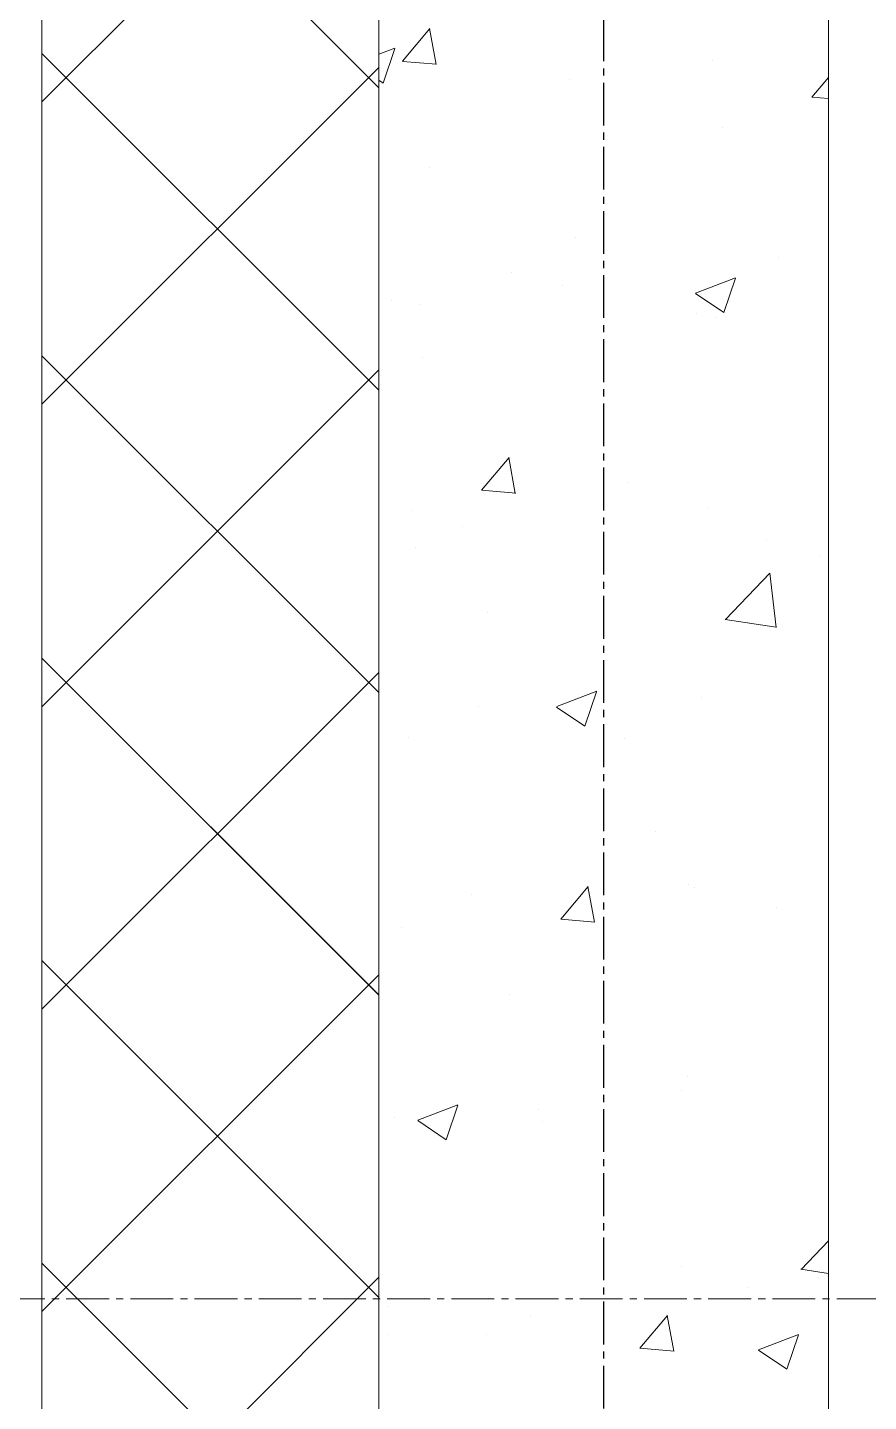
# Model space of a CAD drawing. Header units: millimetres. Extents: x 470010 to 1231400, y -134005 to 421770.
# Drawn here: x 806266 to 806641, y 165567 to 166180 of the extents above; entities that cross this region are included whole.
import ezdxf
from ezdxf.enums import TextEntityAlignment as Align

# ---------------------------------------------------------------- set-up
doc = ezdxf.new("R2010")
doc.units = ezdxf.units.MM
doc.linetypes.add('CENTER2', pattern=[28.575, 19.05, -3.175, 3.175, -3.175])
doc.layers.get('Defpoints').update_dxf_attribs({"color": 140})
for name, color, linetype, lineweight in [('АР_Стены ПЕНОблок', 52, 'Continuous', 20), ('АР_Тонкая', 254, 'Continuous', 5), ('АР_Утеплитель', 31, 'Continuous', 0), ('АР_Штриховка', 8, 'Continuous', 0)]:
    doc.layers.add(name, color=color, linetype=linetype, lineweight=lineweight)
doc.layers.add('РД_Оси_100', color=7, linetype='Continuous', lineweight=0, true_color=0x525252)
doc.styles.add('style1', font='ARIALN.TTF')

# ---------------------------------------------------------------- blocks, each defined once
blk = doc.blocks.new('СОШ_2200_АР_ОСИ_М100_28.05.24')
at = {"layer": 'РД_Оси_100', "color": 251, "linetype": 'CENTER2', "true_color": 0x636466}
for p, q in [((0, -6155), (0, 139938.679)), ((29555, 42900), (-5954.958, 42900))]:
    blk.add_line(p, q, dxfattribs=at)
blk = doc.blocks.new('A$C9108343f')
at = {"layer": 'АР_Стены ПЕНОблок', "color": 18, "linetype": 'Continuous', "lineweight": 20, "true_color": 0x000000}
for p, q in [((140704.09, 313879.49), (140704.09, 237679.49)), ((140904.09, 237679.49), (140904.09, 313879.49))]:
    blk.add_line(p, q, dxfattribs=at)
at = {"layer": 'АР_Тонкая', "color": 18, "linetype": 'Continuous', "lineweight": 5, "true_color": 0x000000}
blk.add_line((140554.09, 237679.49), (140554.09, 313879.49), dxfattribs=at)
at = {"layer": 'АР_Утеплитель', "color": 18, "linetype": 'Continuous', "lineweight": 0, "true_color": 0x000000}
for p, q in [((140554.09, 313879.49), (140554.09, 237679.49)), ((140704.09, 237679.49), (140704.09, 313879.49))]:
    blk.add_line(p, q, dxfattribs=at)
at = {"layer": 'АР_Штриховка', "color": 18, "linetype": 'Continuous', "lineweight": 0, "true_color": 0x000000}
for p, q in [((140704.09, 266518.93), (140554.09, 266668.93)), ((140554.09, 266512.64), (140704.09, 266662.64)), ((140714.52, 266530.69), (140726.77, 266545.28)), ((140729.52, 266529.32), (140726.58, 266545.24)), ((140704.09, 266533.82), (140711.2, 266536.55)), ((140705.97, 266521), (140711.12, 266536.35)), ((140704.09, 266384.22), (140554.09, 266534.22)), ((140714.52, 266530.68), (140729.7, 266529.35)), ((140852.45, 266531), (140852.45, 266531)), ((140554.09, 266377.94), (140704.09, 266527.94)), ((140896.71, 266514.75), (140904.09, 266523.55)), ((140704.09, 266522.27), (140705.96, 266521.01)), ((140788.86, 266522.63), (140788.86, 266522.63)), ((140896.71, 266514.74), (140904.09, 266514.1)), ((140857.05, 266501.11), (140857.05, 266501.11)), ((140726.64, 266483.23), (140726.64, 266483.23)), ((140791.68, 266452.39), (140791.68, 266452.39)), ((140881.83, 266443.48), (140881.83, 266443.48)), ((140762.99, 266436.59), (140762.99, 266436.59)), ((140845.03, 266427.46), (140862.82, 266434.29)), ((140857.59, 266418.74), (140862.74, 266434.09)), ((140785.63, 266430.82), (140785.63, 266430.82)), ((140844.94, 266427.26), (140857.58, 266418.74)), ((140709.64, 266424), (140709.64, 266424)), ((140722.04, 266422.44), (140722.04, 266422.44)), ((140845.23, 266418.27), (140845.23, 266418.27)), ((140853.96, 266416.56), (140853.96, 266416.56)), ((140704.09, 266249.52), (140554.09, 266399.52)), ((140723.55, 266398.67), (140723.55, 266398.67)), ((140554.09, 266243.23), (140704.09, 266393.23)), ((140749.77, 266339.63), (140762.01, 266354.23)), ((140764.76, 266338.26), (140761.83, 266354.18)), ((140749.77, 266339.62), (140764.95, 266338.3)), ((140815.01, 266343.3), (140815.01, 266343.3)), ((140718.81, 266330.64), (140718.81, 266330.64)), ((140850.87, 266332), (140850.87, 266332)), ((140741.15, 266323.28), (140741.15, 266323.28)), ((140876.74, 266317.55), (140876.74, 266317.55)), ((140720.46, 266314.12), (140720.46, 266314.12)), ((140900.63, 266310.47), (140900.63, 266310.47)), ((140858.25, 266282.06), (140878.03, 266302.68)), ((140880.81, 266278.55), (140878.01, 266302.68)), ((140752.5, 266285.04), (140752.5, 266285.04)), ((140858.23, 266282.11), (140880.82, 266278.6)), ((140704.09, 266114.81), (140554.09, 266264.81)), ((140554.09, 266108.53), (140704.09, 266258.53)), ((140783.23, 266243.27), (140801.01, 266250.1)), ((140795.78, 266234.55), (140800.93, 266249.9)), ((140748.19, 266243.12), (140748.19, 266243.12)), ((140783.14, 266243.08), (140795.78, 266234.55)), ((140847.78, 266247.45), (140847.78, 266247.45)), ((140717.37, 266229.56), (140717.37, 266229.56)), ((140813.36, 266229.27), (140813.36, 266229.27)), ((140827.27, 266187.76), (140827.27, 266187.76)), ((140785.01, 266148.58), (140797.26, 266163.17)), ((140800.01, 266147.21), (140797.07, 266163.13)), ((140841.78, 266164.06), (140841.78, 266164.06)), ((140844.7, 266162.89), (140844.7, 266162.89)), ((140745.24, 266159.37), (140745.24, 266159.37)), ((140880.83, 266153.64), (140880.83, 266153.64)), ((140714.28, 266145.01), (140714.28, 266145.01)), ((140785.01, 266148.57), (140800.19, 266147.24)), ((140704.09, 265980.11), (140554.09, 266130.11)), ((140554.09, 265973.82), (140704.09, 266123.82)), ((140762.24, 266114.96), (140762.24, 266114.96)), ((140841.61, 266078.34), (140841.61, 266078.34)), ((140838.55, 266072.25), (140838.55, 266072.25)), ((140721.43, 266059.08), (140739.21, 266065.91)), ((140733.98, 266050.36), (140739.13, 266065.71)), ((140711.19, 266060.45), (140711.19, 266060.45)), ((140721.34, 266058.89), (140733.97, 266050.37)), ((140774.96, 266063.88), (140774.96, 266063.88)), ((140776.74, 266058.65), (140776.74, 266058.65)), ((140891.93, 265992.59), (140904.09, 266005.27)), ((140704.09, 265845.41), (140554.09, 265995.41)), ((140838.52, 265993.78), (140838.52, 265993.78)), ((140891.9, 265992.64), (140904.09, 265990.75)), ((140554.09, 265839.12), (140704.09, 265989.12)), ((140867.93, 265984.73), (140867.93, 265984.73)), ((140899.88, 265988.83), (140899.88, 265988.83)), ((140708.11, 265975.9), (140708.11, 265975.9)), ((140771.73, 265972.07), (140771.73, 265972.07)), ((140820.25, 265957.52), (140832.5, 265972.11)), ((140835.25, 265956.15), (140832.31, 265972.07)), ((140708.14, 265963.7), (140708.14, 265963.7)), ((140751.75, 265963.4), (140751.75, 265963.4)), ((140873.04, 265956.82), (140890.83, 265963.64)), ((140885.6, 265948.1), (140890.75, 265963.45)), ((140820.25, 265957.51), (140835.44, 265956.18)), ((140872.95, 265956.62), (140885.59, 265948.1))]:
    blk.add_line(p, q, dxfattribs=at)
at = {"layer": 'РД_Оси_100'}
blk.add_blockref('СОШ_2200_АР_ОСИ_М100_28.05.24', (140804.09, 223079.49), dxfattribs=at)
at = {"layer": 'Defpoints', "color": 18, "true_color": 0x000000, "style": 'style1'}
for p in [(143949.34, 316089.12), (143974.98, 281639.5), (143890.4, 273244.71), (143839.99, 264276.81), (143967.75, 254892.38), (12251.96, 104178.14), (12382.58, 96023.14)]:
    blk.add_attdef('АР-ПОМЕЩЕНИЕ:НАИМЕНОВАНИЕ', text='', height=100, dxfattribs=at).set_placement(p, align=Align.MIDDLE)
at = {"layer": 'Defpoints', "color": 18, "true_color": 0x000000, "style": 'style1', "flags": 8}
for p in [(143951.3, 279099.09), (143848.34, 269251.11), (143875.33, 260094.25), (144049.74, 250824.7), (163419.28, 238153.36), (155897.46, 237965.97), (183037.2, 237965.97), (143342.94, 237876.19)]:
    blk.add_attdef('АР-ПОМЕЩЕНИЕ:НАИМЕНОВАНИЕ', text='', height=100, dxfattribs=at).set_placement(p, align=Align.MIDDLE)

msp = doc.modelspace()

# ---------------------------------------------------------------- linework, layer by layer
at = {"layer": 'АР_Стены ПЕНОблок', "color": 18, "linetype": 'Continuous', "lineweight": 20, "true_color": 0x000000}
for p, q in [((806422.706, 213513.251), (806422.706, 137313.251)), ((806622.706, 137313.251), (806622.706, 213513.251))]:
    msp.add_line(p, q, dxfattribs=at)
at = {"layer": 'АР_Тонкая', "color": 18, "linetype": 'Continuous', "lineweight": 5, "true_color": 0x000000}
msp.add_line((806272.706, 137313.251), (806272.706, 213513.251), dxfattribs=at)
at = {"layer": 'АР_Утеплитель', "color": 18, "linetype": 'Continuous', "lineweight": 0, "true_color": 0x000000}
for p, q in [((806272.706, 213513.251), (806272.706, 137313.251)), ((806422.706, 137313.251), (806422.706, 213513.251))]:
    msp.add_line(p, q, dxfattribs=at)
at = {"layer": 'АР_Штриховка', "color": 18, "linetype": 'Continuous', "lineweight": 0, "true_color": 0x000000}
for p, q in [((806422.706, 166152.684), (806272.706, 166302.684)), ((806272.706, 166146.397), (806422.706, 166296.397)), ((806433.136, 166164.449), (806445.381, 166179.043)), ((806448.133, 166163.077), (806445.196, 166178.998)), ((806422.706, 166167.58), (806429.815, 166170.309)), ((806424.584, 166154.762), (806429.734, 166170.111)), ((806422.706, 166017.98), (806272.706, 166167.98)), ((806433.135, 166164.439), (806448.317, 166163.111)), ((806272.706, 166011.693), (806422.706, 166161.693)), ((806422.706, 166156.026), (806424.576, 166154.764)), ((806615.321, 166148.51), (806622.706, 166157.312)), ((806615.32, 166148.5), (806622.706, 166147.854)), ((806563.644, 166061.217), (806581.429, 166068.043)), ((806576.198, 166052.497), (806581.348, 166067.846)), ((806563.556, 166061.021), (806576.19, 166052.499)), ((806422.706, 165883.277), (806272.706, 166033.277)), ((806272.706, 165876.99), (806422.706, 166026.99)), ((806468.379, 165973.393), (806480.624, 165987.986)), ((806483.376, 165972.02), (806480.439, 165987.941)), ((806468.378, 165973.383), (806483.56, 165972.054)), ((806576.863, 165915.819), (806596.647, 165936.438)), ((806599.424, 165912.312), (806596.618, 165936.435)), ((806576.842, 165915.864), (806599.432, 165912.361)), ((806422.706, 165748.573), (806272.706, 165898.573)), ((806272.706, 165742.286), (806422.706, 165892.286)), ((806501.842, 165877.028), (806519.627, 165883.855)), ((806514.396, 165868.309), (806519.546, 165883.658)), ((806501.754, 165876.833), (806514.388, 165868.311)), ((806503.623, 165782.336), (806515.868, 165796.929)), ((806518.619, 165780.963), (806515.682, 165796.885)), ((806503.622, 165782.326), (806518.804, 165780.998)), ((806422.706, 165613.869), (806272.706, 165763.869)), ((806272.706, 165607.582), (806422.706, 165757.582)), ((806440.04, 165692.84), (806457.825, 165699.667)), ((806452.594, 165684.121), (806457.744, 165699.47)), ((806439.952, 165692.645), (806452.586, 165684.123)), ((806610.538, 165626.351), (806622.706, 165639.032)), ((806422.706, 165479.165), (806272.706, 165629.165)), ((806610.517, 165626.396), (806622.706, 165624.506)), ((806272.706, 165472.878), (806422.706, 165622.878)), ((806538.866, 165591.279), (806551.111, 165605.872)), ((806553.862, 165589.906), (806550.925, 165605.828)), ((806591.655, 165590.575), (806609.439, 165597.402)), ((806604.208, 165581.856), (806609.359, 165597.205)), ((806538.865, 165591.269), (806554.047, 165589.941)), ((806591.566, 165590.38), (806604.201, 165581.858))]:
    msp.add_line(p, q, dxfattribs=at)

# ---------------------------------------------------------------- block references
msp.add_blockref('A$C9108343f', (665718.612, -100366.242))
at = {"layer": 'РД_Оси_100'}
msp.add_blockref('СОШ_2200_АР_ОСИ_М100_28.05.24', (806522.706, 122713.251), dxfattribs=at)

doc.saveas('drawing.dxf')
